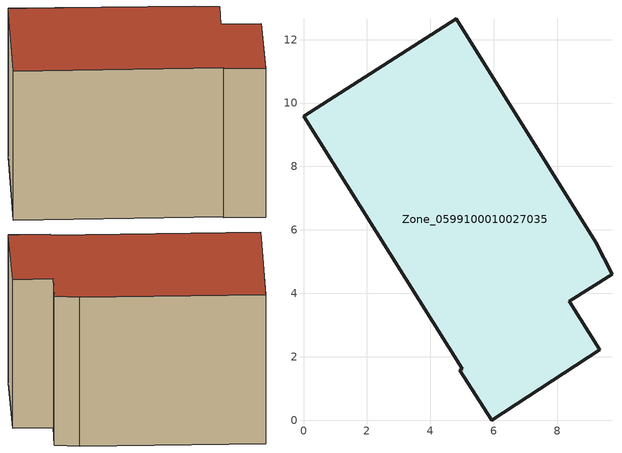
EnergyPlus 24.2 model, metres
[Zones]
Zone_0599100010027035
 floor ground (C_G): 9.34,2.22 5.94,0 4.93,1.57 5.01,1.62 0,9.59 4.81,12.66 9.21,5.61 9.73,4.59 8.38,3.75 z0
 wall outside (C_F): 5.94,0 9.34,2.22 8.38,3.75 9.73,4.59 9.21,5.61 4.81,12.66 0,9.59 5.01,1.62 4.93,1.57 5.94,0 z0:7.63
 roof outside (C_R): 9.73,4.59 9.21,5.61 4.81,12.66 0,9.59 5.01,1.62 4.93,1.57 5.94,0 9.34,2.22 8.38,3.75 z7.63
[BUILDING]
Pand.0599100010027035: North Axis=0; Terrain=City; Loads Convergence Tolerance Value=0.04; Temperature Convergence Tolerance Value=0.4; Solar Distribution=FullExterior; Maximum Number of Warmup Days=25; Minimum Number of Warmup Days=1
[Site:Location]
Rotterdam.The.Hague.AP_ZH_NLD Design_Conditions: Latitude=51.96; Longitude=4.45; Time Zone=1; Elevation=-4.5
[SITE:GROUNDTEMPERATURE:BUILDINGSURFACE]
18, 18, 18, 18, 18, 18, 18, 18, 18, 18, 18, 18
[MATERIAL] Thermal Absorptance=0.9; Solar Absorptance=0.7; Visible Absorptance=0.7
Name | Roughness | Thickness | Conductivity | Density | Specific Heat
G.TC.1946 | MediumSmooth | 0.15 | 1 | 540 | 1210
F.TC.1946 | Rough | 0.3 | 0.857143 | 1920 | 840
R.TC.1946 | MediumRough | 0.2 | 0.909091 | 1500 | 1000
[CONSTRUCTION]
C_G: G.TC.1946
C_F: F.TC.1946
C_R: R.TC.1946
[ZONE]
Zone_0599100010027035: Type=1; Multiplier=1; Ceiling Height=Autocalculate; Volume=Autocalculate; Floor Area=autocalculate; Part of Total Floor Area=Yes
[ZONEINFILTRATION:DESIGNFLOWRATE]
Infil_Zone_0599100010027035: Zone or ZoneList or Space or SpaceList=Zone_0599100010027035; Schedule=AlwaysOn; Design Flow Rate Calculation Method=Flow/Area; Flow Rate per Floor Area=0.003; Constant Term Coefficient=1; Temperature Term Coefficient=0; Velocity Term Coefficient=0; Velocity Squared Term Coefficient=0
[HVACTEMPLATE:ZONE:IDEALLOADSAIRSYSTEM]
Zone_0599100010027035: Maximum Heating Supply Air Temperature=50; Minimum Cooling Supply Air Temperature=13; Maximum Heating Supply Air Humidity Ratio=0.0156; Minimum Cooling Supply Air Humidity Ratio=0.0077; Heating Limit=NoLimit; Cooling Limit=NoLimit; Dehumidification Control Type=ConstantSensibleHeatRatio; Cooling Sensible Heat Ratio=0.7; Dehumidification Setpoint=60; Humidification Control Type=None; Humidification Setpoint=30; Outdoor Air Method=None; Outdoor Air Flow Rate per Person=0.00944; Outdoor Air Flow Rate per Zone Floor Area=0; Outdoor Air Flow Rate per Zone=0; Demand Controlled Ventilation Type=None; Outdoor Air Economizer Type=NoEconomizer; Heat Recovery Type=None; Sensible Heat Recovery Effectiveness=0.7; Latent Heat Recovery Effectiveness=0.65
[ZONECONTROL:THERMOSTAT]
ThermostatControl_Zone_0599100010027035: Zone or ZoneList=Zone_0599100010027035; Control Type Schedule=DualSetpointControlType; Control 1=Thermostat_Zone_0599100010027035; Temperature Difference Between Cutout And Setpoint=0
[THERMOSTATSETPOINT:DUALSETPOINT]
Thermostat_Zone_0599100010027035: Heating Setpoint Temperature Schedule=HeatingSetpoint_Zone_0599100010027035; Cooling Setpoint Temperature Schedule=CoolingSetpoint_Zone_0599100010027035
[SCHEDULE:COMPACT]
HeatingSetpoint_Zone_0599100010027035: Through: 12/31, For: AllDays, Until: 24:00, 21
CoolingSetpoint_Zone_0599100010027035: Through: 12/31, For: AllDays, Until: 24:00, 24
DualSetpointControlType: Through: 12/31, For: AllDays, Until: 24:00, 4
AlwaysOn: Through: 12/31, For: AllDays, Until: 24:00, 1
